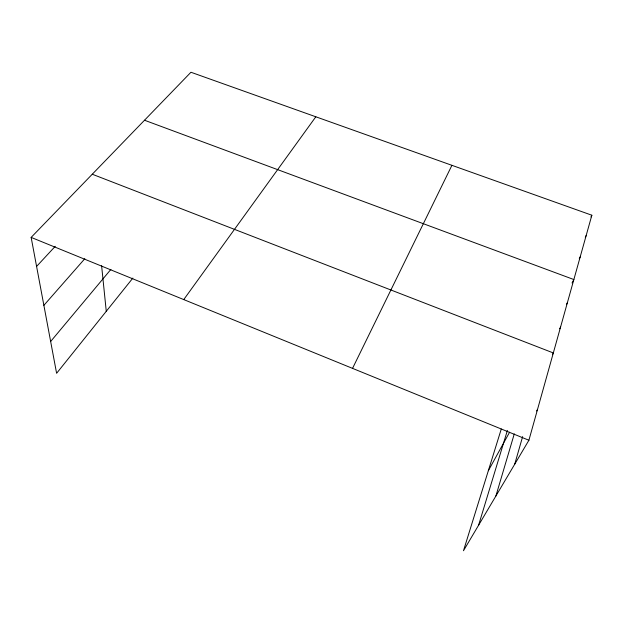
<?xml version="1.0" encoding="UTF-8"?>
<svg xmlns="http://www.w3.org/2000/svg" width="623" height="623" viewBox="0 0 623 623"><rect width="100%" height="100%" fill="white"/><g stroke="black" fill="none" stroke-linecap="round" stroke-linejoin="round"><path stroke-width="0.93" d="M501.289 428.99L463.481 550.748L528.904 440.251L591.85 215.223L190.942 72.252L31.15 237.394L56.607 373.294L132.87 278.084M514.715 464.213L522.635 436.606M495.877 496.033L514.287 433.873M478.565 525.275L507.395 430.438M352.54 368.372L451.916 165.321M590.978 216.952L591.85 215.223M585.277 237.285L586.165 235.556M579.281 258.693L580.177 256.964M572.046 282.99L573.861 279.548L144.505 120.239M566.478 304.39L567.389 302.677M559.633 328.804L560.552 327.106M488.331 470.731L509.583 432.222M552.399 354.627L553.325 352.945L92.266 174.23M536.605 411.001L537.54 409.366M183.746 299.585L315.822 116.789M50.65 341.49L110.894 269.393M43.875 305.34L84.814 258.709M36.586 266.426L55.245 246.311M31.15 237.394L528.904 440.251M101.611 265.725L106.268 311.298"/></g></svg>
